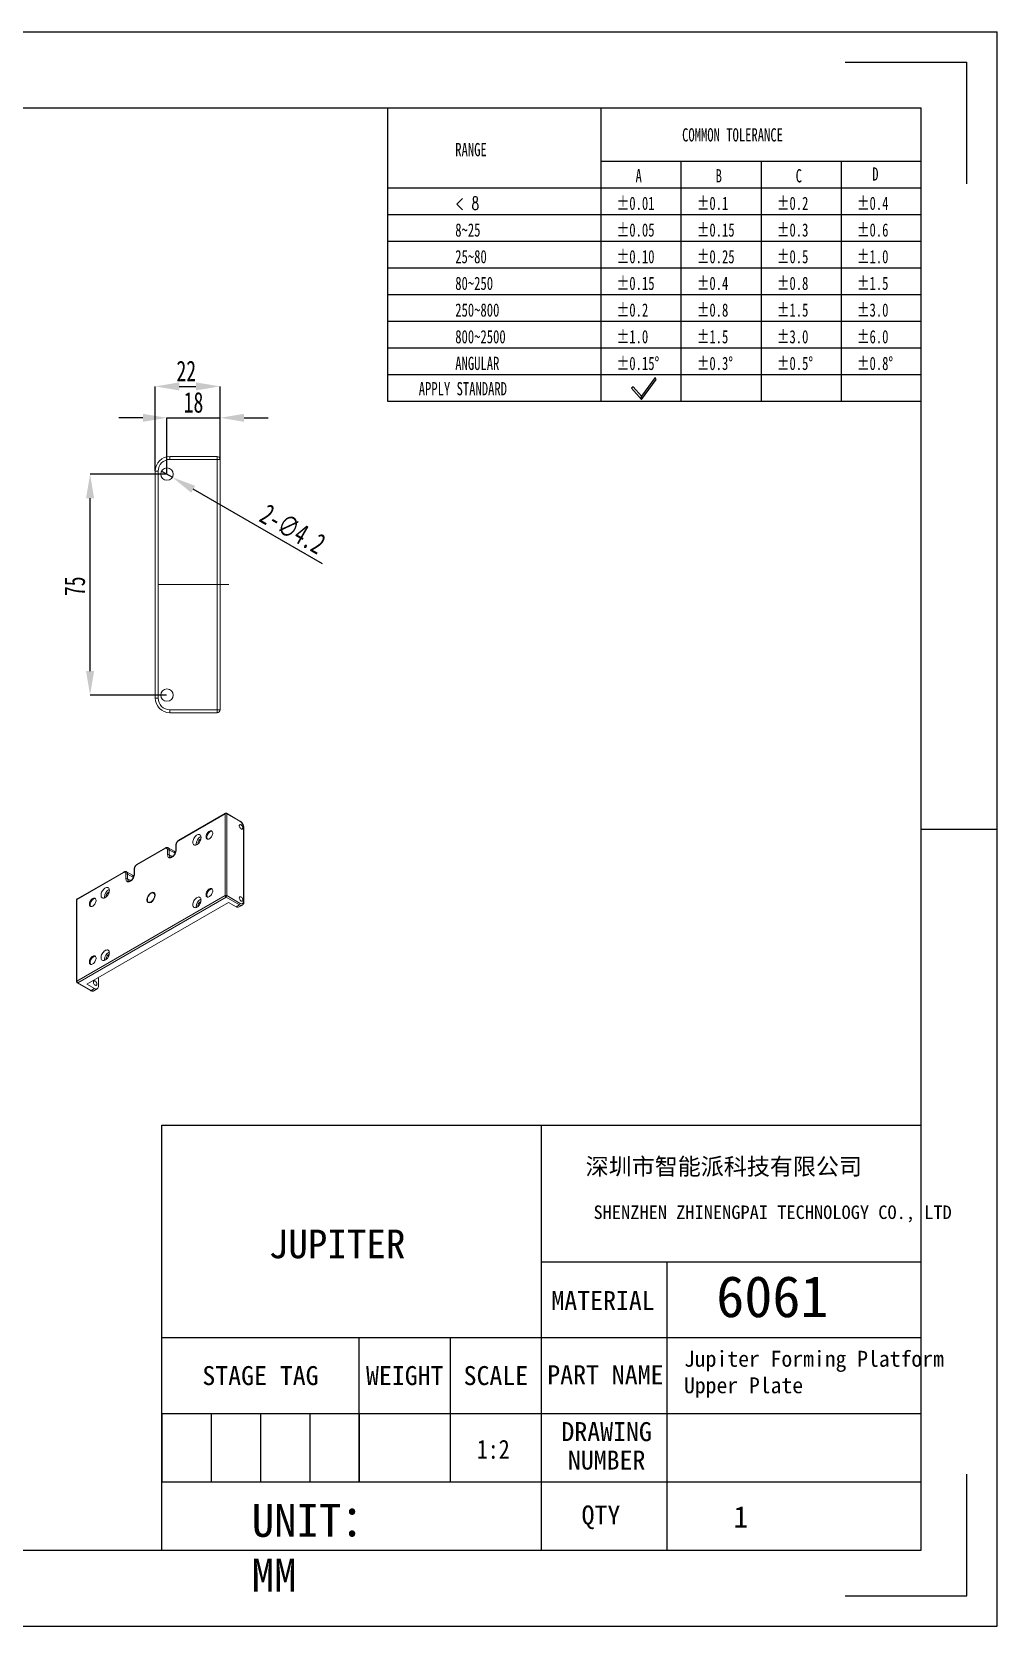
# Model space of a CAD drawing. Header units: millimetres. Extents: x 360 to 742, y 2 to 272.
# Drawn here: x 578.7 to 742.5, y 1.7 to 272.3 of the extents above; entities that cross this region are included whole.
import ezdxf

# ---------------------------------------------------------------- set-up
doc = ezdxf.new("R2010")
doc.units = ezdxf.units.MM
doc.header["$PDSIZE"] = -1
doc.linetypes.add('CENTERX2', pattern=[20.32, 12.7, -2.54, 2.54, -2.54])
doc.layers.add('图框', color=7, linetype='Continuous')
doc.layers.add('尺寸线层', color=3, linetype='Continuous', lineweight=18)
doc.styles.add('SLDTEXTSTYLE4', font='TXT', dxfattribs={"width": 0.7})
doc.styles.add('SLDTEXTSTYLE5', font='TXT', dxfattribs={"width": 0.642857, "bigfont": 'bigfont'})
doc.styles.add('TEXTSTYLE_2', font='')
doc.styles.add('TEXTSTYLE_3', font='')
doc.styles.get('TEXTSTYLE_2').set_extended_font_data('宋体')
doc.styles.get('TEXTSTYLE_3').set_extended_font_data('宋体')
doc.dimstyles.new('SLDDIMSTYLE0', dxfattribs={"dimtxt": 3.5, "dimasz": 4.08, "dimexe": 0, "dimexo": 0.0625, "dimgap": 0.875, "dimtad": 2, "dimdec": 1, "dimlfac": 2, "dimrnd": 1e-09, "dimzin": 12, "dimdsep": 46, "dimtxsty": 'SLDTEXTSTYLE4', "dimsah": 1, "dimcen": 0.09, "dimadec": 0, "dimazin": 3, "dimtfac": 1, "dimtdec": 1, "dimtofl": 0, "dimtmove": 0, "dimatfit": 3, "dimfxl": 1, "dimfrac": 2, "dimtolj": 1, "dimtzin": 12, "dimarcsym": 0})
doc.dimstyles.new('SLDDIMSTYLE4', dxfattribs={"dimtxt": 3.5, "dimasz": 4.08, "dimexe": 0, "dimexo": 0.0625, "dimgap": 0.875, "dimtad": 2, "dimdec": 1, "dimlfac": 2, "dimrnd": 1e-09, "dimzin": 12, "dimdsep": 46, "dimtxsty": 'SLDTEXTSTYLE4', "dimsah": 1, "dimcen": 0.09, "dimadec": 0, "dimazin": 3, "dimtfac": 1, "dimtdec": 1, "dimtmove": 0, "dimatfit": 0, "dimfxl": 1, "dimfrac": 2, "dimtolj": 1, "dimtzin": 12, "dimarcsym": 0})
doc.dimstyles.new('SLDDIMSTYLE5', dxfattribs={"dimtxt": 3.5, "dimasz": 4.08, "dimexe": 0, "dimexo": 0.0625, "dimgap": 0.875, "dimtad": 2, "dimdec": 1, "dimlfac": 2, "dimrnd": 1e-09, "dimzin": 12, "dimdsep": 46, "dimtxsty": 'SLDTEXTSTYLE4', "dimblk1": 'NONE', "dimsah": 1, "dimcen": 0, "dimadec": 0, "dimazin": 3, "dimtfac": 1, "dimtdec": 1, "dimtmove": 0, "dimatfit": 3, "dimldrblk": 'NONE', "dimfxl": 1, "dimfrac": 2, "dimtolj": 1, "dimtzin": 12, "dimarcsym": 0})

# ---------------------------------------------------------------- blocks, each defined once
blk = doc.blocks.new('_D_10')
at = {"layer": 'Defpoints', "color": 0, "transparency": 16777216}
for p in [(610.62, 212.12), (599.62, 197.73), (610.62, 199.73)]:
    blk.add_point(p, dxfattribs=at)
at = {"layer": '图框', "color": 0, "lineweight": -2, "transparency": 16777216}
for p, q in [((599.62, 197.79), (599.62, 212.12)), ((603.7, 212.12), (606.54, 212.12)), ((610.62, 199.79), (610.62, 212.12))]:
    blk.add_line(p, q, dxfattribs=at)
at = {"layer": '图框', "color": 0, "transparency": 16777216}
for points in [[(603.7, 212.8), (603.7, 211.44), (599.62, 212.12)], [(606.54, 212.8), (606.54, 211.44), (610.62, 212.12)]]:
    blk.add_solid(points, dxfattribs=at)
at = {"layer": '图框', "color": 0, "transparency": 16777216, "insert": (604.89, 216.49), "char_height": 3.5, "attachment_point": 2, "style": 'SLDTEXTSTYLE4'}
blk.add_mtext('\\A1;22', dxfattribs=at)
blk = doc.blocks.new('_D_11')
at = {"layer": 'Defpoints', "color": 0, "transparency": 16777216}
for p in [(588.57, 197.23), (601.62, 197.23), (601.62, 159.73)]:
    blk.add_point(p, dxfattribs=at)
at = {"layer": '图框', "color": 0, "lineweight": -2, "transparency": 16777216}
for p, q in [((601.55, 197.23), (588.57, 197.23)), ((588.57, 163.81), (588.57, 193.15)), ((601.55, 159.73), (588.57, 159.73))]:
    blk.add_line(p, q, dxfattribs=at)
at = {"layer": '图框', "color": 0, "transparency": 16777216}
for points in [[(587.89, 193.15), (589.25, 193.15), (588.57, 197.23)], [(587.89, 163.81), (589.25, 163.81), (588.57, 159.73)]]:
    blk.add_solid(points, dxfattribs=at)
at = {"layer": '图框', "color": 0, "transparency": 16777216, "insert": (584.2, 178.2), "char_height": 3.5, "attachment_point": 2, "rotation": 90, "style": 'SLDTEXTSTYLE4'}
blk.add_mtext('\\A1;75', dxfattribs=at)
blk = doc.blocks.new('_D_12')
at = {"layer": 'Defpoints', "color": 0, "transparency": 16777216}
for p in [(610.62, 206.79), (610.62, 199.73), (601.62, 197.23)]:
    blk.add_point(p, dxfattribs=at)
at = {"layer": '图框', "color": 0, "lineweight": -2, "transparency": 16777216}
for p, q in [((597.54, 206.79), (593.46, 206.79)), ((601.62, 197.29), (601.62, 206.79)), ((601.62, 206.79), (610.62, 206.79)), ((610.62, 199.79), (610.62, 206.79)), ((614.7, 206.79), (618.78, 206.79))]:
    blk.add_line(p, q, dxfattribs=at)
at = {"layer": '图框', "color": 0, "transparency": 16777216}
for points in [[(597.54, 207.47), (597.54, 206.11), (601.62, 206.79)], [(614.7, 207.47), (614.7, 206.11), (610.62, 206.79)]]:
    blk.add_solid(points, dxfattribs=at)
at = {"layer": '图框', "color": 0, "transparency": 16777216, "insert": (606.12, 211.17), "char_height": 3.5, "attachment_point": 2, "style": 'SLDTEXTSTYLE4'}
blk.add_mtext('\\A1;18', dxfattribs=at)
blk = doc.blocks.new('_D_13')
at = {"layer": 'Defpoints', "color": 0, "transparency": 16777216}
for p in [(600.71, 197.75), (602.53, 196.7)]:
    blk.add_point(p, dxfattribs=at)
at = {"layer": '图框', "color": 0, "lineweight": -2, "transparency": 16777216}
for p, q in [((600.71, 197.75), (602.53, 196.7)), ((627.98, 182.01), (606.06, 194.66))]:
    blk.add_line(p, q, dxfattribs=at)
at = {"layer": '图框', "color": 0, "transparency": 16777216}
blk.add_solid([(606.4, 195.25), (605.72, 194.08), (602.53, 196.7)], dxfattribs=at)
at = {"layer": '图框', "color": 0, "transparency": 16777216, "insert": (618.8, 192.36), "char_height": 3.5, "attachment_point": 1, "rotation": 330, "style": 'SLDTEXTSTYLE4'}
blk.add_mtext('\\A1;2-∅4.2', dxfattribs=at)
blk = doc.blocks.new('_NONE')

msp = doc.modelspace()

# ---------------------------------------------------------------- linework, layer by layer
at = {"color": 7, "linetype": 'Continuous'}
for p, q in [((359.781, 272.292), (742.466, 272.292)), ((742.466, 1.707), (742.466, 272.292)), ((716.696, 267.138), (737.312, 267.138)), ((737.312, 246.522), (737.312, 267.138)), ((372.666, 259.407), (729.581, 259.407)), ((729.581, 14.592), (729.581, 259.407)), ((729.581, 136.999), (742.466, 136.999)), ((737.312, 6.861), (737.312, 27.477)), ((372.666, 14.592), (729.581, 14.592)), ((716.696, 6.861), (737.312, 6.861)), ((359.781, 1.707), (742.466, 1.707))]:
    msp.add_line(p, q, dxfattribs=at)
for p, q in [((639.008, 259.407), (639.008, 209.592)), ((675.237, 259.407), (675.237, 209.592)), ((675.237, 250.349), (729.581, 250.349)), ((688.823, 250.349), (688.823, 209.592)), ((702.409, 250.349), (702.409, 209.592)), ((715.995, 250.349), (715.995, 209.592)), ((639.008, 245.821), (729.581, 245.821)), ((639.008, 241.292), (729.581, 241.292)), ((639.008, 236.763), (729.581, 236.763)), ((639.008, 232.235), (729.581, 232.235)), ((639.008, 227.706), (729.581, 227.706)), ((639.008, 223.177), (729.581, 223.177)), ((639.008, 218.649), (729.581, 218.649)), ((639.008, 214.12), (729.581, 214.12)), ((680.708, 212.045), (680.438, 211.803)), ((680.438, 211.803), (682.136, 209.919)), ((682.107, 210.491), (680.708, 212.045)), ((684.439, 213.653), (682.107, 210.491)), ((682.136, 209.919), (684.622, 213.29)), ((684.622, 213.29), (684.439, 213.653)), ((639.008, 209.592), (729.581, 209.592)), ((682.136, 209.919), (682.107, 210.491)), ((682.107, 210.491), (682.136, 209.919))]:
    msp.add_line(p, q)
at = {"color": 7, "linetype": 'Continuous', "lineweight": 15}
for p, q in [((600.116, 197.729), (599.616, 197.729)), ((599.616, 159.229), (599.616, 197.729)), ((600.116, 197.729), (600.116, 159.229)), ((602.116, 200.229), (602.116, 199.729)), ((602.116, 200.229), (610.116, 200.229)), ((610.116, 199.729), (602.116, 199.729)), ((610.116, 200.229), (610.116, 199.729)), ((610.116, 157.229), (610.116, 199.729)), ((610.616, 199.729), (610.116, 199.729)), ((610.616, 199.729), (610.616, 157.229)), ((600.116, 159.229), (599.616, 159.229)), ((602.116, 157.229), (610.116, 157.229)), ((602.116, 157.229), (602.116, 156.729)), ((610.616, 157.229), (610.116, 157.229)), ((610.116, 157.229), (610.116, 156.729)), ((610.116, 156.729), (602.116, 156.729)), ((611.5, 139.569), (603.594, 135.006)), ((611.541, 139.661), (603.636, 135.097)), ((611.5, 125.688), (611.5, 139.569)), ((614.004, 138.355), (611.741, 139.661)), ((611.783, 139.569), (611.783, 125.688)), ((614.045, 138.263), (611.783, 139.569)), ((614.611, 124.709), (614.611, 137.283)), ((614.67, 124.627), (614.67, 137.202)), ((601.303, 133.683), (596.523, 130.924)), ((601.345, 133.775), (596.565, 131.015)), ((601.728, 132.621), (601.728, 133.438)), ((602.835, 133.233), (601.845, 133.804)), ((602.01, 133.438), (602.01, 132.621)), ((603.112, 134.189), (603.112, 133.373)), ((603.17, 134.271), (603.17, 133.454)), ((606.55, 134.426), (606.562, 134.283)), ((596.04, 130.107), (596.04, 129.291)), ((596.099, 130.189), (596.099, 129.372)), ((594.232, 129.601), (586.327, 125.037)), ((594.274, 129.693), (586.368, 125.129)), ((594.657, 128.539), (594.657, 129.356)), ((595.764, 129.151), (594.774, 129.722)), ((594.939, 129.356), (594.939, 128.539)), ((586.268, 124.956), (586.268, 111.074)), ((586.327, 111.156), (611.5, 125.688)), ((586.327, 125.037), (586.327, 111.156)), ((611.641, 125.443), (586.468, 110.911)), ((588.024, 110.666), (612.066, 124.545)), ((590.994, 125.445), (591.006, 125.302)), ((613.904, 124.137), (611.641, 125.443)), ((611.783, 125.688), (614.045, 124.382)), ((613.338, 123.81), (612.066, 124.545)), ((606.55, 123.811), (606.562, 123.668)), ((613.338, 123.81), (613.904, 124.137)), ((613.838, 123.761), (614.404, 124.087)), ((590.994, 114.83), (591.006, 114.687)), ((590.004, 111.809), (590.004, 110.34)), ((586.368, 110.901), (588.631, 109.595)), ((586.468, 110.911), (588.731, 109.605)), ((589.297, 109.931), (588.024, 110.666)), ((588.731, 109.605), (589.297, 109.931)), ((589.231, 109.555), (589.797, 109.882))]:
    msp.add_line(p, q, dxfattribs=at)
at = {"color": 8, "linetype": 'Continuous', "lineweight": 15}
for p, q in [((602.985, 132.875), (602.01, 133.438)), ((602.529, 132.322), (602.01, 132.621)), ((595.914, 128.793), (594.939, 129.356)), ((595.458, 128.24), (594.939, 128.539))]:
    msp.add_line(p, q, dxfattribs=at)
at = {"color": 2, "linetype": 'Continuous'}
for p, q in [((600.731, 50.67), (600.731, 86.748)), ((600.731, 50.67), (600.731, 86.748)), ((600.731, 86.748), (665.156, 86.748)), ((665.156, 37.785), (665.156, 86.748)), ((665.156, 63.555), (665.156, 86.748)), ((665.156, 86.748), (729.581, 86.748)), ((665.156, 50.67), (665.156, 86.748)), ((729.581, 63.555), (729.581, 86.748)), ((665.156, 63.555), (729.581, 63.555)), ((686.446, 63.555), (686.446, 14.592)), ((729.581, 37.785), (729.581, 63.555)), ((600.731, 14.592), (600.731, 50.67)), ((600.731, 50.67), (665.156, 50.67)), ((600.731, 37.785), (600.731, 50.67)), ((600.731, 50.67), (634.232, 50.67)), ((634.232, 37.785), (634.232, 50.67)), ((634.232, 37.785), (634.232, 50.67)), ((634.232, 50.67), (665.156, 50.67)), ((649.694, 37.785), (649.694, 50.67)), ((665.156, 50.67), (729.581, 50.67)), ((665.156, 37.785), (665.156, 50.67)), ((600.731, 26.188), (600.731, 37.785)), ((600.731, 37.785), (634.232, 37.785)), ((600.731, 37.785), (634.232, 37.785)), ((600.731, 37.785), (634.232, 37.785)), ((600.731, 37.785), (600.731, 26.188)), ((609.106, 37.785), (609.106, 26.188)), ((617.481, 37.785), (617.481, 26.188)), ((625.856, 37.785), (625.856, 26.188)), ((634.232, 26.188), (634.232, 37.785)), ((634.232, 26.188), (634.232, 37.785)), ((634.232, 37.785), (665.156, 37.785)), ((634.232, 37.785), (665.156, 37.785)), ((634.232, 37.785), (634.232, 26.188)), ((649.694, 26.188), (649.694, 37.785)), ((665.156, 14.592), (665.156, 37.785)), ((665.156, 37.785), (729.581, 37.785)), ((665.156, 37.785), (729.581, 37.785)), ((665.156, 26.188), (665.156, 37.785)), ((729.581, 14.592), (729.581, 37.785)), ((600.731, 14.592), (600.731, 26.188)), ((600.731, 26.188), (665.156, 26.188)), ((600.731, 26.188), (634.232, 26.188)), ((600.731, 26.188), (634.232, 26.188)), ((634.232, 26.188), (665.156, 26.188)), ((665.156, 14.592), (665.156, 26.188)), ((665.156, 26.188), (729.581, 26.188)), ((549.191, 14.592), (580.115, 14.592)), ((580.115, 14.592), (600.731, 14.592)), ((600.731, 14.592), (665.156, 14.592)), ((665.156, 14.592), (729.581, 14.592))]:
    msp.add_line(p, q, dxfattribs=at)
at = {"color": 7, "linetype": 'Continuous', "lineweight": 15, "flags": 128}
for points in [[(605.984, 134.752), (605.996, 134.609), (606.032, 134.485), (606.09, 134.384), (606.169, 134.309), (606.265, 134.263), (606.376, 134.248), (606.498, 134.263), (606.626, 134.31), (606.757, 134.385), (606.885, 134.487), (607.007, 134.611), (607.118, 134.755), (607.214, 134.912), (607.293, 135.078), (607.351, 135.246), (607.387, 135.412), (607.399, 135.569), (607.387, 135.712), (607.351, 135.836), (607.293, 135.937), (607.214, 136.012), (607.118, 136.058), (607.007, 136.073), (606.885, 136.058), (606.757, 136.011), (606.626, 135.936), (606.498, 135.834), (606.376, 135.709), (606.265, 135.566), (606.169, 135.409), (606.09, 135.243), (606.032, 135.075), (605.996, 134.909), (605.984, 134.752)], [(608.247, 135.65), (608.259, 135.525), (608.293, 135.419), (608.349, 135.336), (608.423, 135.278), (608.514, 135.25), (608.616, 135.251), (608.727, 135.282), (608.841, 135.341), (608.955, 135.426), (609.062, 135.534), (609.159, 135.66), (609.242, 135.799), (609.307, 135.945), (609.353, 136.093), (609.376, 136.236), (609.376, 136.368), (609.353, 136.484), (609.307, 136.579), (609.242, 136.65), (609.159, 136.693), (609.062, 136.707), (608.955, 136.691), (608.841, 136.646), (608.727, 136.573), (608.616, 136.476), (608.514, 136.358), (608.423, 136.225), (608.349, 136.082), (608.293, 135.934), (608.259, 135.788), (608.247, 135.65)], [(609.277, 136.618), (609.203, 136.625), (609.096, 136.609), (608.983, 136.564), (608.869, 136.491), (608.758, 136.394), (608.655, 136.277), (608.565, 136.144), (608.49, 136), (608.434, 135.853), (608.4, 135.707), (608.389, 135.569)], [(614.187, 137.708), (614.103, 137.742), (614.026, 137.746), (613.962, 137.719), (613.917, 137.663), (613.893, 137.583), (613.893, 137.486), (613.917, 137.378), (613.962, 137.27), (614.026, 137.169), (614.103, 137.084), (614.187, 137.022), (614.271, 136.988), (614.347, 136.984), (614.411, 137.011), (614.457, 137.066), (614.481, 137.146), (614.481, 137.244), (614.457, 137.351), (614.411, 137.46), (614.347, 137.561), (614.271, 137.646), (614.187, 137.708)], [(603.17, 133.454), (603.158, 133.294), (603.121, 133.125), (603.062, 132.953), (602.982, 132.784), (602.884, 132.624), (602.77, 132.478), (602.646, 132.351), (602.515, 132.247), (602.382, 132.17), (602.251, 132.123), (602.127, 132.107), (602.014, 132.122), (601.916, 132.169), (601.836, 132.245), (601.776, 132.349), (601.74, 132.476), (601.728, 132.621)], [(606.868, 134.609), (606.881, 134.505), (606.885, 134.487)], [(596.099, 129.372), (596.087, 129.212), (596.05, 129.043), (595.991, 128.871), (595.911, 128.702), (595.812, 128.542), (595.699, 128.396), (595.575, 128.269), (595.444, 128.165), (595.311, 128.088), (595.18, 128.041), (595.056, 128.025), (594.943, 128.04), (594.845, 128.087), (594.765, 128.163), (594.705, 128.267), (594.669, 128.393), (594.657, 128.539)], [(588.448, 124.221), (588.46, 124.096), (588.494, 123.989), (588.55, 123.906), (588.624, 123.849), (588.715, 123.82), (588.817, 123.821), (588.928, 123.852), (589.042, 123.911), (589.156, 123.997), (589.263, 124.104), (589.36, 124.23), (589.443, 124.369), (589.508, 124.516), (589.554, 124.663), (589.577, 124.806), (589.577, 124.938), (589.554, 125.054), (589.508, 125.15), (589.443, 125.22), (589.36, 125.264), (589.263, 125.277), (589.156, 125.261), (589.042, 125.216), (588.928, 125.143), (588.817, 125.046), (588.715, 124.929), (588.624, 124.796), (588.55, 124.652), (588.494, 124.505), (588.46, 124.359), (588.448, 124.221)], [(589.478, 125.188), (589.404, 125.196), (589.297, 125.18), (589.184, 125.134), (589.07, 125.062), (588.959, 124.965), (588.856, 124.847), (588.766, 124.714), (588.691, 124.571), (588.635, 124.423), (588.601, 124.277), (588.59, 124.139)], [(590.428, 125.772), (590.44, 125.629), (590.476, 125.504), (590.534, 125.403), (590.613, 125.328), (590.709, 125.282), (590.82, 125.267), (590.942, 125.283), (591.07, 125.329), (591.2, 125.405), (591.329, 125.506), (591.45, 125.631), (591.561, 125.774), (591.658, 125.932), (591.736, 126.097), (591.795, 126.266), (591.83, 126.431), (591.842, 126.588), (591.83, 126.731), (591.795, 126.856), (591.736, 126.957), (591.658, 127.032), (591.561, 127.078), (591.45, 127.093), (591.329, 127.077), (591.2, 127.031), (591.07, 126.955), (590.942, 126.854), (590.82, 126.729), (590.709, 126.586), (590.613, 126.428), (590.534, 126.263), (590.476, 126.094), (590.44, 125.929), (590.428, 125.772)], [(591.312, 125.629), (591.324, 125.524), (591.329, 125.507)], [(598.291, 125.003), (598.303, 124.87), (598.338, 124.756), (598.396, 124.665), (598.473, 124.601), (598.568, 124.566), (598.675, 124.561), (598.792, 124.588), (598.913, 124.644), (599.035, 124.728), (599.151, 124.836), (599.259, 124.965), (599.353, 125.109), (599.431, 125.262), (599.488, 125.42), (599.524, 125.575), (599.536, 125.722), (599.524, 125.855), (599.488, 125.97), (599.431, 126.061), (599.353, 126.125), (599.259, 126.16), (599.151, 126.164), (599.035, 126.138), (598.913, 126.081), (598.792, 125.997), (598.675, 125.889), (598.568, 125.761), (598.473, 125.617), (598.396, 125.463), (598.338, 125.306), (598.303, 125.151), (598.291, 125.003)], [(605.984, 124.137), (605.996, 123.994), (606.032, 123.87), (606.09, 123.768), (606.169, 123.694), (606.265, 123.648), (606.376, 123.633), (606.498, 123.648), (606.626, 123.695), (606.757, 123.77), (606.885, 123.872), (607.007, 123.996), (607.118, 124.14), (607.214, 124.297), (607.293, 124.463), (607.351, 124.631), (607.387, 124.797), (607.399, 124.954), (607.387, 125.097), (607.351, 125.221), (607.293, 125.322), (607.214, 125.397), (607.118, 125.443), (607.007, 125.458), (606.885, 125.442), (606.757, 125.396), (606.626, 125.321), (606.498, 125.219), (606.376, 125.094), (606.265, 124.951), (606.169, 124.794), (606.09, 124.628), (606.032, 124.46), (605.996, 124.294), (605.984, 124.137)], [(608.247, 125.852), (608.259, 125.727), (608.293, 125.621), (608.349, 125.537), (608.423, 125.48), (608.514, 125.451), (608.616, 125.452), (608.727, 125.483), (608.841, 125.542), (608.955, 125.628), (609.062, 125.736), (609.159, 125.862), (609.242, 126.001), (609.307, 126.147), (609.353, 126.294), (609.376, 126.437), (609.376, 126.569), (609.353, 126.685), (609.307, 126.781), (609.242, 126.852), (609.159, 126.895), (609.062, 126.909), (608.955, 126.893), (608.841, 126.847), (608.727, 126.775), (608.616, 126.677), (608.514, 126.56), (608.423, 126.427), (608.349, 126.283), (608.293, 126.136), (608.259, 125.99), (608.247, 125.852)], [(609.277, 126.819), (609.203, 126.827), (609.096, 126.811), (608.983, 126.766), (608.869, 126.693), (608.758, 126.596), (608.655, 126.478), (608.565, 126.345), (608.49, 126.202), (608.434, 126.054), (608.4, 125.908), (608.389, 125.77)], [(614.187, 125.46), (614.103, 125.494), (614.026, 125.498), (613.962, 125.471), (613.917, 125.415), (613.893, 125.335), (613.893, 125.238), (613.917, 125.13), (613.962, 125.022), (614.026, 124.921), (614.103, 124.836), (614.187, 124.774), (614.271, 124.739), (614.347, 124.736), (614.411, 124.763), (614.457, 124.818), (614.481, 124.898), (614.481, 124.996), (614.457, 125.103), (614.411, 125.212), (614.347, 125.313), (614.271, 125.398), (614.187, 125.46)], [(606.868, 123.994), (606.881, 123.89), (606.885, 123.872)], [(590.428, 115.157), (590.44, 115.014), (590.476, 114.889), (590.534, 114.788), (590.613, 114.713), (590.709, 114.667), (590.82, 114.652), (590.942, 114.668), (591.07, 114.714), (591.2, 114.79), (591.329, 114.891), (591.45, 115.016), (591.561, 115.159), (591.658, 115.316), (591.736, 115.482), (591.795, 115.651), (591.83, 115.816), (591.842, 115.973), (591.83, 116.116), (591.795, 116.241), (591.736, 116.342), (591.658, 116.417), (591.561, 116.463), (591.45, 116.478), (591.329, 116.462), (591.2, 116.416), (591.07, 116.34), (590.942, 116.239), (590.82, 116.114), (590.709, 115.971), (590.613, 115.813), (590.534, 115.648), (590.476, 115.479), (590.44, 115.314), (590.428, 115.157)], [(588.448, 114.422), (588.46, 114.297), (588.494, 114.191), (588.55, 114.107), (588.624, 114.05), (588.715, 114.021), (588.817, 114.023), (588.928, 114.053), (589.042, 114.113), (589.156, 114.198), (589.263, 114.306), (589.36, 114.432), (589.443, 114.571), (589.508, 114.717), (589.554, 114.865), (589.577, 115.007), (589.577, 115.14), (589.554, 115.256), (589.508, 115.351), (589.443, 115.422), (589.36, 115.465), (589.263, 115.479), (589.156, 115.463), (589.042, 115.418), (588.928, 115.345), (588.817, 115.248), (588.715, 115.13), (588.624, 114.997), (588.55, 114.854), (588.494, 114.706), (588.46, 114.56), (588.448, 114.422)], [(589.478, 115.39), (589.404, 115.397), (589.297, 115.381), (589.184, 115.336), (589.07, 115.263), (588.959, 115.166), (588.856, 115.049), (588.766, 114.915), (588.691, 114.772), (588.635, 114.624), (588.601, 114.479), (588.59, 114.34)], [(591.312, 115.014), (591.324, 114.909), (591.329, 114.892)], [(589.438, 111.173), (589.354, 111.207), (589.278, 111.211), (589.214, 111.184), (589.168, 111.128), (589.144, 111.048), (589.144, 110.951), (589.168, 110.843), (589.214, 110.735), (589.278, 110.634), (589.354, 110.549), (589.438, 110.487), (589.522, 110.452), (589.599, 110.448), (589.663, 110.475), (589.708, 110.531), (589.732, 110.611), (589.732, 110.709), (589.708, 110.816), (589.663, 110.925), (589.599, 111.025), (589.522, 111.11), (589.438, 111.173)]]:
    msp.add_lwpolyline(points, dxfattribs=at)
at = {"color": 7, "linetype": 'Continuous', "lineweight": 0, "flags": 128}
msp.add_lwpolyline([(598.206, 124.954), (598.26, 125.298), (598.413, 125.651), (598.643, 125.961), (598.913, 126.179), (599.184, 126.273), (599.413, 126.229), (599.567, 126.052), (599.62, 125.771), (599.567, 125.427), (599.413, 125.074), (599.184, 124.765), (598.913, 124.546), (598.643, 124.452), (598.413, 124.497), (598.26, 124.673), (598.206, 124.954)], dxfattribs=at)
at = {"color": 7, "linetype": 'Continuous', "lineweight": 15}
for centre in [(601.616, 197.229), (601.616, 159.729)]:
    msp.add_circle(centre, 1.05, dxfattribs=at)
for centre, radius, start, end in [((602.116, 197.729), 2.5, 90, 180), ((602.116, 197.729), 2, 90, 180), ((610.116, 199.729), 0.5, 0, 90), ((602.116, 159.229), 2.5, 180, 270), ((602.116, 159.229), 2, 180, 270), ((610.116, 157.229), 0.5, 270, 0), ((611.641, 139.296), 0.307, 62.60967, 117.39033), ((611.641, 139.488), 0.2, 60.00269, 119.99731), ((613.383, 137.227), 1.229, 2.60548, 57.39452), ((608.008, 134.392), 1.458, 115.21858, 178.67931), ((607.648, 134.6), 0.78, 110.76032, 179.31994), ((608.846, 135.542), 0.458, 176.71033, 218.99392), ((601.469, 133.48), 0.262, 350.78596, 129.20329), ((601.869, 133.165), 0.307, 62.60967, 117.39033), ((601.869, 132.349), 0.307, 62.60967, 117.39033), ((602.608, 132.91), 0.394, 353.70115, 54.98667), ((604.091, 134.229), 0.922, 122.60548, 177.39452), ((597.02, 130.147), 0.922, 122.60548, 177.39452), ((594.398, 129.398), 0.262, 350.78596, 129.20329), ((594.798, 129.083), 0.307, 62.60967, 117.39033), ((594.798, 128.266), 0.307, 62.60967, 117.39033), ((595.537, 128.828), 0.394, 353.70115, 54.98667), ((586.468, 124.956), 0.2, 119.99731, 180), ((592.452, 125.412), 1.458, 115.21858, 178.67931), ((592.092, 125.62), 0.78, 110.76032, 179.31994), ((608.008, 123.777), 1.458, 115.21858, 178.67931), ((607.648, 123.985), 0.78, 110.76032, 179.31994), ((608.846, 125.744), 0.458, 176.71033, 218.99392), ((611.641, 125.415), 0.307, 62.60967, 117.39033), ((611.807, 125.702), 0.307, 182.60548, 237.39452), ((611.476, 125.702), 0.307, 302.60548, 357.39452), ((614.266, 124.653), 0.349, 230.79671, 9.21404), ((589.047, 124.113), 0.458, 176.71033, 218.99392), ((613.631, 124.219), 0.503, 234.38242, 294.30712), ((613.738, 124.396), 0.307, 302.60548, 357.39452), ((589.047, 114.314), 0.458, 176.71033, 218.99392), ((592.452, 114.797), 1.458, 115.21858, 178.67931), ((592.092, 115.005), 0.78, 110.76032, 179.31994), ((586.468, 111.074), 0.2, 180, 240.00269), ((586.634, 111.17), 0.307, 182.60548, 237.39452), ((589.573, 110.27), 0.437, 230.79671, 9.21404)]:
    msp.add_arc(centre, radius, start, end, dxfattribs=at)
at = {"color": 8, "linetype": 'Continuous', "lineweight": 15}
for centre, radius, start, end in [((611.595, 139.581), 0.0959, 124.05635, 187.25583), ((611.688, 139.581), 0.0959, 352.74417, 55.94365), ((613.95, 138.275), 0.0959, 352.74417, 55.94365), ((614.57, 137.192), 0.101, 5.6948, 65.62534), ((601.403, 133.693), 0.101, 125.70644, 185.61965), ((601.609, 133.477), 0.403, 354.40185, 54.0473), ((602.416, 132.579), 0.408, 174.00425, 234.77789), ((603.212, 134.179), 0.101, 114.37466, 174.3052), ((603.212, 133.362), 0.101, 114.40456, 173.96283), ((603.692, 135.016), 0.0986, 125.01333, 186.29885), ((596.141, 130.097), 0.101, 114.37466, 174.3052), ((596.621, 130.934), 0.0986, 125.01333, 186.29885), ((594.327, 129.613), 0.0959, 124.03864, 187.25761), ((594.538, 129.395), 0.403, 354.40185, 54.0473), ((595.345, 128.497), 0.408, 174.00425, 234.77789), ((596.141, 129.28), 0.101, 114.40456, 173.96283), ((586.368, 124.946), 0.101, 114.37466, 174.3052), ((586.422, 125.049), 0.0959, 124.05635, 187.25583), ((614.574, 124.62), 0.0959, 4.04249, 67.26236), ((614.195, 124.532), 0.491, 233.63167, 295.78943), ((586.368, 111.064), 0.101, 114.37466, 174.3052), ((586.41, 110.993), 0.101, 245.69288, 305.61758), ((588.672, 109.687), 0.101, 245.69288, 305.61758), ((589.024, 110.014), 0.503, 234.38242, 294.30712)]:
    msp.add_arc(centre, radius, start, end, dxfattribs=at)
at = {"color": 7, "linetype": 'Continuous', "lineweight": 15}
for points, knots in [([(614.67, 137.202), (614.669, 137.229), (614.667, 137.308), (614.645, 137.442), (614.6, 137.602), (614.534, 137.759), (614.451, 137.91), (614.352, 138.05), (614.24, 138.175), (614.123, 138.279), (614.042, 138.331), (614.004, 138.355)], [0, 0, 0, 0, 0.0651256, 0.1841985, 0.3028527, 0.4210384, 0.5389569, 0.6570303, 0.7756239, 0.8952403, 1, 1, 1, 1]), ([(601.846, 133.802), (601.844, 133.804), (601.814, 133.828), (601.74, 133.849), (601.633, 133.864), (601.522, 133.85), (601.425, 133.818), (601.367, 133.787), (601.345, 133.775)], [0, 0, 0, 0, 0.0144736, 0.2253463, 0.431978, 0.6425348, 0.863972, 1, 1, 1, 1]), ([(603.112, 133.373), (603.111, 133.353), (603.11, 133.294), (603.094, 133.185), (603.058, 133.048), (603.004, 132.907), (602.934, 132.768), (602.85, 132.636), (602.755, 132.517), (602.654, 132.414), (602.551, 132.332), (602.452, 132.273), (602.361, 132.237), (602.285, 132.223), (602.225, 132.228), (602.195, 132.234), (602.182, 132.246), (602.181, 132.246)], [0, 0, 0, 0, 0.0377156, 0.1104242, 0.183841, 0.2579365, 0.3324968, 0.407246, 0.48185, 0.5559628, 0.6293111, 0.7017054, 0.7732145, 0.8445342, 0.9170505, 0.9950485, 1, 1, 1, 1]), ([(603.636, 135.097), (603.614, 135.084), (603.553, 135.046), (603.459, 134.966), (603.358, 134.854), (603.271, 134.728), (603.2, 134.591), (603.148, 134.448), (603.117, 134.312), (603.113, 134.227), (603.112, 134.189)], [0, 0, 0, 0, 0.0754746, 0.2111117, 0.3462737, 0.4809309, 0.6155484, 0.7508782, 0.8877269, 1, 1, 1, 1]), ([(596.565, 131.015), (596.543, 131.002), (596.482, 130.964), (596.388, 130.884), (596.287, 130.772), (596.2, 130.646), (596.129, 130.509), (596.076, 130.366), (596.046, 130.23), (596.042, 130.145), (596.04, 130.107)], [0, 0, 0, 0, 0.0754746, 0.2111117, 0.3462737, 0.4809309, 0.6155484, 0.7508782, 0.8877269, 1, 1, 1, 1]), ([(594.775, 129.72), (594.773, 129.722), (594.743, 129.746), (594.669, 129.767), (594.562, 129.782), (594.451, 129.768), (594.354, 129.736), (594.296, 129.704), (594.274, 129.693)], [0, 0, 0, 0, 0.01447356, 0.22534632, 0.43197803, 0.64253477, 0.86397202, 1, 1, 1, 1]), ([(596.04, 129.291), (596.04, 129.27), (596.039, 129.212), (596.023, 129.103), (595.987, 128.966), (595.933, 128.825), (595.863, 128.686), (595.779, 128.554), (595.684, 128.435), (595.583, 128.332), (595.48, 128.25), (595.381, 128.191), (595.29, 128.155), (595.214, 128.141), (595.154, 128.146), (595.124, 128.152), (595.11, 128.164), (595.11, 128.164)], [0, 0, 0, 0, 0.0377156, 0.1104242, 0.183841, 0.2579365, 0.3324968, 0.407246, 0.48185, 0.5559628, 0.6293111, 0.7017054, 0.7732145, 0.8445342, 0.9170505, 0.9950485, 1, 1, 1, 1]), ([(614.409, 124.094), (614.431, 124.107), (614.486, 124.14), (614.555, 124.218), (614.615, 124.322), (614.654, 124.443), (614.668, 124.547), (614.669, 124.611), (614.67, 124.627)], [0, 0, 0, 0, 0.1254396, 0.3188895, 0.5135918, 0.7154848, 0.9272344, 1, 1, 1, 1]), ([(588.631, 109.595), (588.655, 109.582), (588.724, 109.544), (588.836, 109.506), (588.964, 109.487), (589.085, 109.497), (589.174, 109.521), (589.217, 109.55), (589.226, 109.556)], [0, 0, 0, 0, 0.1230533, 0.3517061, 0.5514478, 0.742296, 0.9482127, 1, 1, 1, 1])]:
    msp.add_open_spline(points, degree=3, knots=knots, dxfattribs=at)
at = {"layer": '图框', "linetype": 'CENTERX2', "lineweight": 0}
msp.add_line((612.116, 178.479), (600.116, 178.479), dxfattribs=at)

# ---------------------------------------------------------------- texts
at = {"attachment_point": 1}
for s, insert, char_height, width, style in [('COMMON TOLERANCE', (689.019, 255.937), 2.24599, 73.94176, 'SLDTEXTSTYLE4'), ('RANGE', (650.527, 253.437), 2.246, 22.05942, 'SLDTEXTSTYLE4'), ('A', (681.119, 248.993), 2.246, 3.245, 'SLDTEXTSTYLE4'), ('B', (694.705, 248.993), 2.246, 3.19312, 'SLDTEXTSTYLE4'), ('C', (708.291, 248.993), 2.246, 3.23085, 'SLDTEXTSTYLE4'), ('D', (721.275, 249.298), 2.246, 3.19312, 'SLDTEXTSTYLE4'), ('< 8', (650.527, 244.323), 2.246, 10.7794, 'SLDTEXTSTYLE5'), ('%%P0.01', (677.924, 244.323), 2.246, 15.72506, 'SLDTEXTSTYLE4'), ('%%P0.1', (691.51, 244.323), 2.246, 11.79144, 'SLDTEXTSTYLE4'), ('%%P0.2', (705.096, 244.323), 2.246, 13.41394, 'SLDTEXTSTYLE4'), ('%%P0.4', (718.682, 244.323), 2.246, 13.36206, 'SLDTEXTSTYLE4'), ('8~25', (650.527, 239.795), 2.246, 17.39473, 'SLDTEXTSTYLE4'), ('%%P0.05', (677.924, 239.795), 2.246, 17.34757, 'SLDTEXTSTYLE4'), ('%%P0.15', (691.51, 239.795), 2.246, 16.5599, 'SLDTEXTSTYLE4'), ('%%P0.3', (705.096, 239.795), 2.246, 13.41394, 'SLDTEXTSTYLE4'), ('%%P0.6', (718.682, 239.795), 2.246, 13.41394, 'SLDTEXTSTYLE4'), ('%%P0.10', (677.924, 235.266), 2.246, 15.77695, 'SLDTEXTSTYLE4'), ('%%P0.25', (691.51, 235.266), 2.246, 18.13052, 'SLDTEXTSTYLE4'), ('%%P0.5', (705.096, 235.266), 2.246, 13.41394, 'SLDTEXTSTYLE4'), ('%%P1.0', (718.682, 235.266), 2.246, 11.84332, 'SLDTEXTSTYLE4'), ('25~80', (650.527, 235.266), 2.246, 21.32836, 'SLDTEXTSTYLE4'), ('80~250', (650.527, 230.737), 2.246, 25.26198, 'SLDTEXTSTYLE4'), ('%%P0.15', (677.924, 230.737), 2.246, 16.5599, 'SLDTEXTSTYLE4'), ('%%P0.4', (691.51, 230.737), 2.246, 13.36206, 'SLDTEXTSTYLE4'), ('%%P0.8', (705.096, 230.737), 2.246, 13.41394, 'SLDTEXTSTYLE4'), ('%%P1.5', (718.682, 230.737), 2.246, 12.62627, 'SLDTEXTSTYLE4'), ('250~800', (650.527, 226.209), 2.246, 29.1956, 'SLDTEXTSTYLE4'), ('%%P0.2', (677.924, 226.209), 2.246, 13.41394, 'SLDTEXTSTYLE4'), ('%%P0.8', (691.51, 226.209), 2.246, 13.41394, 'SLDTEXTSTYLE4'), ('%%P1.5', (705.096, 226.209), 2.246, 12.62627, 'SLDTEXTSTYLE4'), ('%%P3.0', (718.682, 226.209), 2.246, 13.41394, 'SLDTEXTSTYLE4'), ('%%P1.0', (677.924, 221.68), 2.246, 11.84332, 'SLDTEXTSTYLE4'), ('%%P1.5', (691.51, 221.68), 2.246, 12.62627, 'SLDTEXTSTYLE4'), ('%%P3.0', (705.096, 221.68), 2.246, 13.41394, 'SLDTEXTSTYLE4'), ('%%P6.0', (718.682, 221.68), 2.246, 13.41394, 'SLDTEXTSTYLE4'), ('800~2500', (650.527, 221.68), 2.246, 33.12923, 'SLDTEXTSTYLE4'), ('ANGULAR', (650.527, 217.151), 2.246, 31.54446, 'SLDTEXTSTYLE4'), ('%%P0.15%%D', (677.924, 217.151), 2.246, 19.72472, 'SLDTEXTSTYLE4'), ('%%P0.3%%D', (691.51, 217.151), 2.246, 16.57876, 'SLDTEXTSTYLE4'), ('%%P0.5%%D', (705.096, 217.151), 2.246, 16.57876, 'SLDTEXTSTYLE4'), ('%%P0.8%%D', (718.682, 217.151), 2.246, 16.57876, 'SLDTEXTSTYLE4'), ('APPLY STANDARD', (644.333, 212.853), 2.24599, 64.56049, 'SLDTEXTSTYLE4')]:
    msp.add_mtext(s, dxfattribs=dict(at, insert=insert, char_height=char_height, width=width, style=style))
at = {"color": 7, "linetype": 'Continuous', "insert": (696.093, 81.151), "char_height": 2.86391, "width": 67.94821, "attachment_point": 2, "style": 'TEXTSTYLE_2'}
msp.add_mtext('深圳市智能派科技有限公司', dxfattribs=at)
at = {"color": 7, "linetype": 'Continuous', "attachment_point": 2, "line_spacing_factor": 0.9, "style": 'TEXTSTYLE_3'}
for s, insert, char_height, width in [('MATERIAL\\P ', (675.606, 58.569), 3.2212, 46.56486), ('STAGE TAG ', (617.481, 45.838), 3.2212, 38.95697), ('WEIGHT', (641.963, 45.838), 3.2212, 14.15588), ('SCALE', (657.425, 45.838), 3.2212, 14.15588), ('PART NAME', (675.999, 45.984), 3.2212, 26.98848), ('DRAWING NUMBER', (676.214, 36.33), 3.22125, 26.98848), ('QTY', (675.249, 22.177), 3.2212, 35.95561)]:
    msp.add_mtext(s, dxfattribs=dict(at, insert=insert, char_height=char_height, width=width))
at = {"insert": (654.181, 30.058), "char_height": 3.22125, "width": 7.72133, "attachment_point": 7}
msp.add_mtext('{\\W0.85;1:2}', dxfattribs=at)
at = {"layer": '尺寸线层', "attachment_point": 1}
for s, insert, char_height, width in [('SHENZHEN ZHINENGPAI TECHNOLOGY CO., LTD', (673.986, 73.098), 2.29113, 64.82652), ('JUPITER', (618.883, 69.016), 4.8671, 39.72038), ('6061', (694.814, 61.148), 7, 24.85263), ('UNIT：MM', (615.998, 22.45), 5.5885, 21.66224)]:
    msp.add_mtext(s, dxfattribs=dict(at, insert=insert, char_height=char_height, width=width))
at = {"layer": '尺寸线层', "linetype": 'CENTERX2', "insert": (689.344, 48.432), "char_height": 3.6, "width": 45.60353, "attachment_point": 1}
msp.add_mtext('{\\H0.75x;Jupiter Forming Platform Upper Plate}', dxfattribs=at)
at = {"layer": '尺寸线层', "ltscale": 0.2, "insert": (697.746, 22.067), "char_height": 3.65, "width": 21.89288, "attachment_point": 1}
msp.add_mtext('1\\P\\P', dxfattribs=at)

# ---------------------------------------------------------------- dimensions: what is measured, and where the dimension line sits
at = {"layer": '图框', "color": 3}
for base, p1, picture, middle in [((610.616, 212.116), (599.616, 197.729), '_D_10', (604.887, 212.116)), ((610.616, 206.793), (601.616, 197.229), '_D_12', (606.116, 206.793))]:
    dim = msp.add_linear_dim(base=base, p1=p1, p2=(610.616, 199.729), dimstyle='SLDDIMSTYLE4', dxfattribs=at)
    dim.commit()
    dim.dimension.update_dxf_attribs({"geometry": picture, "text_midpoint": middle, "dimtype": 160})
dim = msp.add_diameter_dim_2p(p1=(600.707, 197.754), p2=(602.525, 196.704), text='2-<>', dimstyle='SLDDIMSTYLE5', dxfattribs=at)
dim.commit()
dim.dimension.update_dxf_attribs({"geometry": '_D_13', "text_midpoint": (621.92, 185.507), "dimtype": 163})
dim = msp.add_linear_dim(base=(588.574, 197.229), p1=(601.616, 159.729), p2=(601.616, 197.229), angle=90, dimstyle='SLDDIMSTYLE0', dxfattribs=at)
dim.commit()
dim.dimension.update_dxf_attribs({"geometry": '_D_11', "text_midpoint": (588.574, 178.197), "dimtype": 160})

doc.saveas('drawing.dxf')
